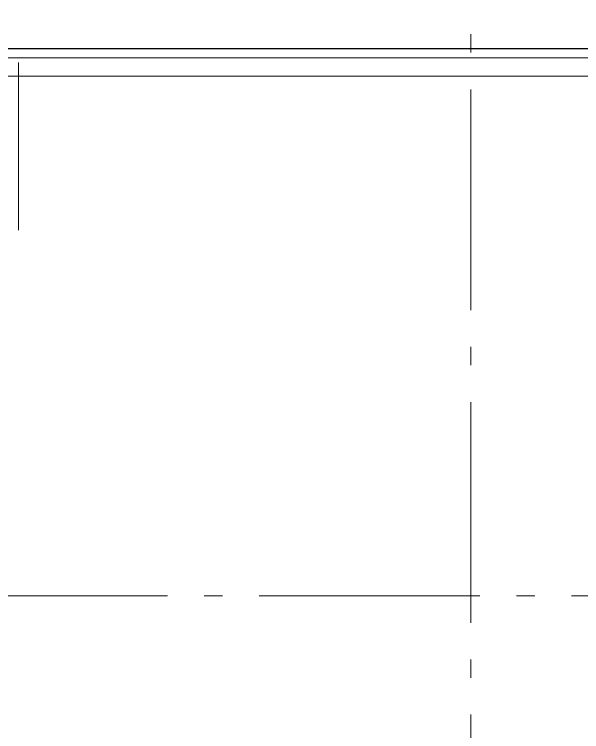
# Model space of a CAD drawing. Header units: millimetres. Extents: x -187347 to 135007, y -6415 to 292048.
# Drawn here: x -77424 to -74337, y 43316 to 47217 of the extents above; entities that cross this region are included whole.
import ezdxf

# ---------------------------------------------------------------- set-up
doc = ezdxf.new("R2010")
doc.units = ezdxf.units.MM
doc.header["$LTSCALE"] = 100
doc.linetypes.add('CRT_Dash Line_1mm', pattern=[800, 400, -400])
doc.linetypes.add('Z_LINE-CNTR', pattern=[17, 12, -2, 1, -2])
doc.layers.add('A-DETL', color=7, linetype='Continuous', lineweight=5, true_color=0x00a600)
for name, color, linetype, lineweight in [('A-WALL', 7, 'Continuous', 5), ('A-WALL-FNSH', 7, 'Continuous', 5), ('A-WALL-PATT', 7, 'Continuous', 5), ('S-GRID', 7, 'Continuous', 5)]:
    doc.layers.add(name, color=color, linetype=linetype, lineweight=lineweight)

msp = doc.modelspace()

# ---------------------------------------------------------------- hatches: boundary and pattern name
at = {"layer": 'A-WALL-PATT', "true_color": 0x125900}
msp.add_hatch(color=88, dxfattribs=at).paths.add_polyline_path([(-77714.5, 47030), (-72339.9, 47030), (-72339.9, 47030.8), (-83589.9, 47030.8), (-83589.9, 47030), (-80677.1, 47030)])

# ---------------------------------------------------------------- linework, layer by layer
at = {"layer": 'A-DETL', "color": 7, "linetype": 'CRT_Dash Line_1mm'}
msp.add_line((-77402.3, 46042.9), (-77402.3, 46955), dxfattribs=at)
at = {"layer": 'A-WALL', "lineweight": 25}
msp.add_line((-83589.9, 47030.8), (-72339.9, 47030.8), dxfattribs=at)
at = {"layer": 'A-WALL'}
for p, q in [((-83589.9, 46980), (-72389.9, 46980)), ((-83589.9, 46880), (-72489.9, 46880))]:
    msp.add_line(p, q, dxfattribs=at)
at = {"layer": 'A-WALL-FNSH'}
msp.add_line((-83589.9, 47030), (-72339.9, 47030), dxfattribs=at)
at = {"layer": 'S-GRID', "color": 152, "linetype": 'Z_LINE-CNTR'}
for p, q in [((-74939.9, 111408.8), (-74939.9, -6038.2)), ((-89691.4, 44055), (-18064, 44055))]:
    msp.add_line(p, q, dxfattribs=at)

doc.saveas('drawing.dxf')
